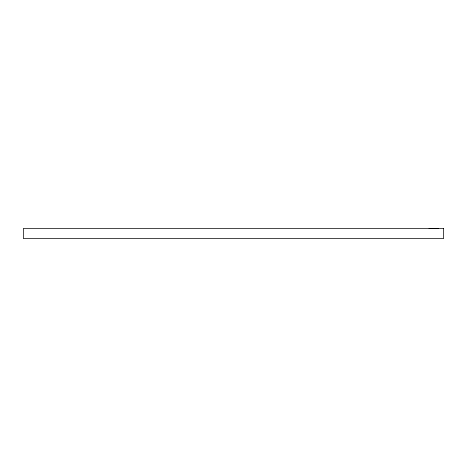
<?xml version="1.0" encoding="UTF-8"?>
<svg xmlns="http://www.w3.org/2000/svg" width="467" height="467" viewBox="0 0 467 467"><rect width="100%" height="100%" fill="white"/><g stroke="black" fill="none" stroke-linecap="round" stroke-linejoin="round"><path stroke-width="0.7" d="M433.936 228.462L429.144 228.456L433.353 228.456M443.65 228.456L23.35 228.456L23.35 238.544L443.65 238.544L443.65 228.456M438.711 228.456L429.144 228.456L438.711 228.462"/></g></svg>
